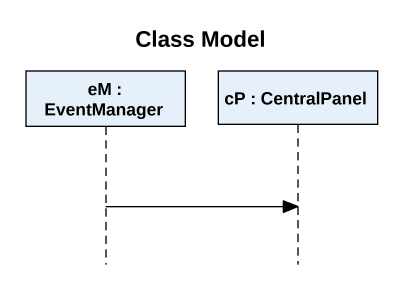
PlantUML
@startuml
title Class Model
hide footbox
participant "eM : EventManager" as eM
participant "cP : CentralPanel" as cP

eM -> cP
@enduml
